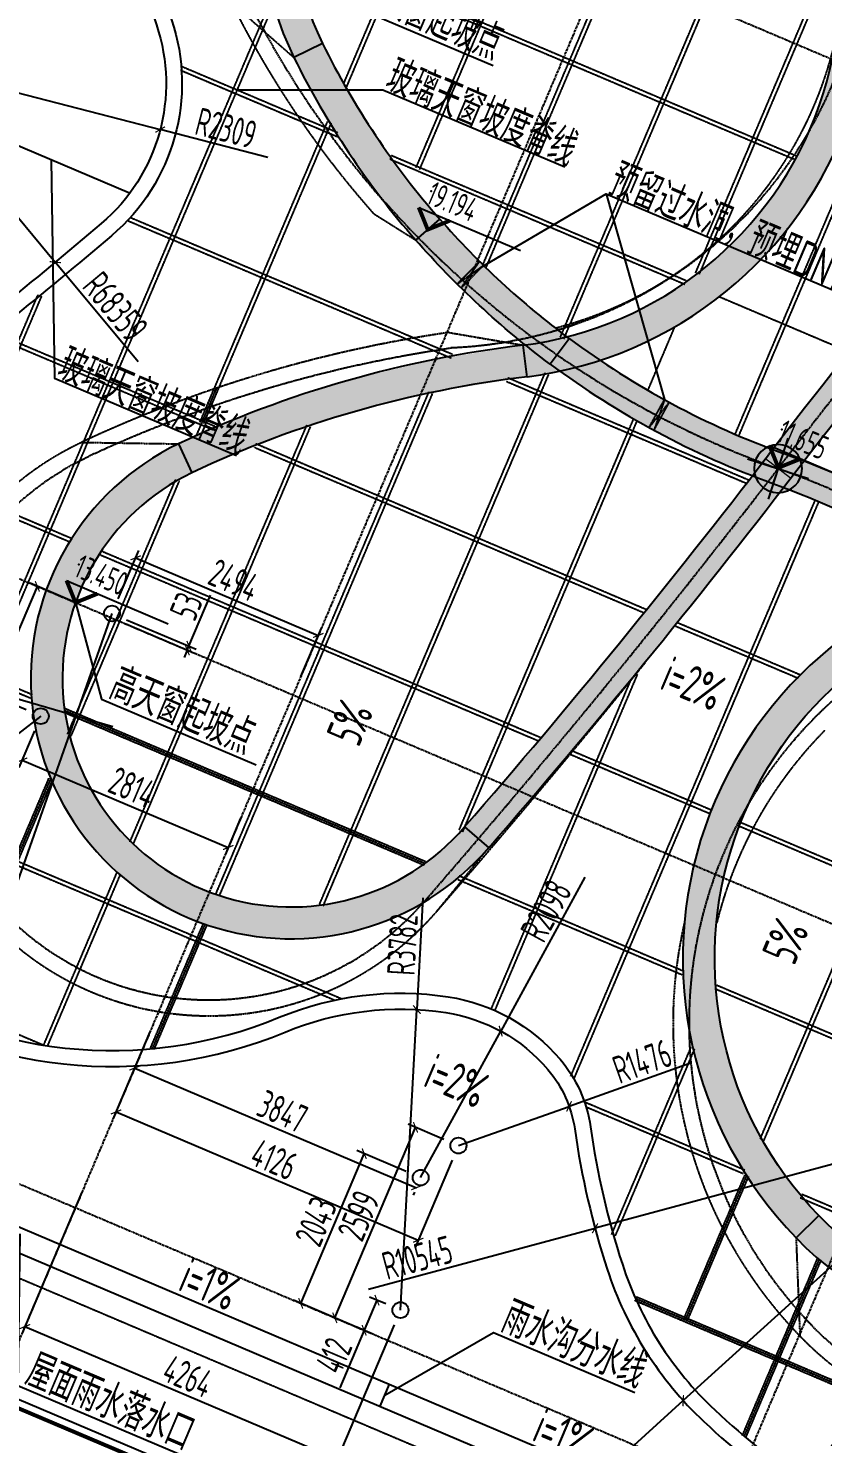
# Model space of a CAD drawing. Extents: x 11778731 to 12007717, y -6694179 to -6363962.
# Drawn here: x 11933496 to 11943483, y -6481423 to -6463721 of the extents above; entities that cross this region are included whole.
import ezdxf
from ezdxf.enums import TextEntityAlignment as Align

# ---------------------------------------------------------------- set-up
doc = ezdxf.new("R2010")
doc.units = 0
doc.header["$LTSCALE"] = 10
doc.header["$MEASUREMENT"] = 0
for name, pattern in [('A3-RG-axis-100$0$CENTER', [2, 1.25, -0.25, 0.25, -0.25]), ('A3-RI-3F$0$CENTER', [2, 1.25, -0.25, 0.25, -0.25]), ('A3-RI-3F$0$DASH', [0.35, 0.25, -0.1]), ('A3-RI-3F$0$DOTE', [2.42, 2, -0.2, 0.02, -0.2]), ('A3-RM-3F$0$DASH', [0.35, 0.25, -0.1])]:
    doc.linetypes.add(name, pattern=pattern)
for name, color, linetype in [('A3-RB-3F-100$0$A-DIMS-100', 1, 'Continuous'), ('A3-RG-axis-100$0$A-GRID', 1, 'A3-RG-axis-100$0$CENTER'), ('A3-RI-3F$0$A-FLOR', 2, 'Continuous'), ('A3-RI-3F$0$A-GLAZ', 140, 'Continuous'), ('A3-RI-3F$0$A-GRID', 1, 'A3-RI-3F$0$CENTER'), ('A3-RI-3F$0$A-HATCH', 8, 'Continuous'), ('A3-RI-3F$0$A-HATH', 9, 'Continuous'), ('A3-RI-3F$0$A-ROOF-EDGE', 2, 'Continuous'), ('A3-RI-3F$0$A-WALL', 7, 'Continuous'), ('A3-RI-3F$0$an-symb-005m', 3, 'Continuous'), ('A3-RI-3F$0$an-symb-text', 2, 'Continuous'), ('A3-RM-3F$0$0P-1', 191, 'Continuous'), ('A3-RM-3F$0$A-WALL', 7, 'Continuous'), ('A3-SYMB-3F-100$0$A-SYMB', 4, 'Continuous'), ('A3-SYMB-3F-100$0$A-SYMB-AREA', 4, 'Continuous'), ('A3-SYMB-3F-100$0$A-SYMB-NAME', 4, 'Continuous'), ('A3-SYMB-3F-100$0$A-SYMB-NAME-E', 4, 'Continuous')]:
    doc.layers.add(name, color=color, linetype=linetype)
doc.layers.add('A3-RI-3F$0$AN-WALL', color=4, linetype='Continuous', lineweight=13)
doc.styles.add('A3-RB-3F-100$0$XD2008', font='xd-hzs.shx', dxfattribs={"width": 0.7, "bigfont": 'xd-hztxt.shx'})
doc.styles.add('A3-RI-3F$0$MRY-SYMB-TEXT-M', font='romand.shx', dxfattribs={"width": 0.8, "height": 2.5})
doc.styles.add('A3-SYMB-3F-100$0$ECADI', font='hzs.shx', dxfattribs={"width": 0.7, "bigfont": 'hztxt.shx'})
doc.styles.add('A3-SYMB-3F-100$0$XD2008', font='hzs.shx', dxfattribs={"width": 0.7, "bigfont": 'hztxt.shx'})
doc.dimstyles.new('A3-RB-3F-100$0$XD100', dxfattribs={"dimscale": 100, "dimtxt": 3.5, "dimasz": 1.5, "dimexe": 1, "dimexo": 2, "dimgap": 0.5, "dimtad": 1, "dimdec": 0, "dimdsep": 46, "dimtxsty": 'A3-RB-3F-100$0$XD2008', "dimcen": 2.5, "dimclrt": 4, "dimaunit": 1, "dimadec": 0, "dimazin": 0, "dimtfac": 1, "dimtdec": 0, "dimtix": 1, "dimtmove": 0, "dimatfit": 3, "dimfxl": 0, "dimtolj": 1, "dimtzin": 0, "dimarcsym": 0})
doc.dimstyles.new('A3-RB-3F-100$0$XD100$0', dxfattribs={"dimscale": 100, "dimtxt": 3.5, "dimasz": 1, "dimexe": 1, "dimexo": 2, "dimgap": 0.5, "dimtad": 1, "dimdec": 0, "dimdsep": 46, "dimtxsty": 'A3-RB-3F-100$0$XD2008', "dimblk1": 'A3-RB-3F-100$0$_ARCHTICK', "dimblk2": 'A3-RB-3F-100$0$_ARCHTICK', "dimsah": 1, "dimcen": 2.5, "dimclrt": 4, "dimaunit": 1, "dimadec": 0, "dimazin": 0, "dimtfac": 1, "dimtdec": 0, "dimtix": 1, "dimtmove": 0, "dimatfit": 3, "dimfxl": 0, "dimtolj": 1, "dimtzin": 0, "dimarcsym": 0})

# ---------------------------------------------------------------- blocks, each defined once
blk = doc.blocks.new('A3-RI-3F$0$TIANCHUANG2')
at = {"layer": 'A3-RI-3F$0$A-GLAZ', "linetype": 'A3-RI-3F$0$DASH'}
for p, q in [((11937461, -6464419), (11939750, -6459028)), ((11937492, -6464474), (11939796, -6459047)), ((11938370, -6465477), (11941052, -6459159)), ((11938416, -6465497), (11941098, -6459178)), ((11939207, -6466704), (11942150, -6459771)), ((11939253, -6466724), (11942196, -6459791)), ((11942381, -6468824), (11946160, -6459922)), ((11942427, -6468844), (11946197, -6459962)), ((11940183, -6467605), (11943045, -6460861)), ((11940229, -6467625), (11943091, -6460881)), ((11936843, -6462702), (11943139, -6465374)), ((11936863, -6462656), (11943158, -6465328)), ((11941885, -6466794), (11943644, -6462649)), ((11941931, -6466814), (11943690, -6462669)), ((11931373, -6475564), (11936547, -6463373)), ((11931419, -6475583), (11936593, -6463393)), ((11935431, -6464203), (11937385, -6465032)), ((11935411, -6464249), (11937366, -6465078)), ((11935656, -6468671), (11937259, -6464895)), ((11935702, -6468691), (11937305, -6464914)), ((11938040, -6465365), (11941747, -6466938)), ((11938060, -6465319), (11941766, -6466892)), ((11934753, -6466142), (11938811, -6467865)), ((11934772, -6466096), (11938831, -6467819)), ((11930420, -6474609), (11933620, -6467071)), ((11930466, -6474629), (11933666, -6467090)), ((11942184, -6467096), (11943814, -6467788)), ((11933057, -6467540), (11935841, -6468722)), ((11941285, -6468272), (11941623, -6467474)), ((11933037, -6467586), (11935821, -6468768)), ((11937159, -6474728), (11939992, -6468054)), ((11937205, -6474748), (11940038, -6468073)), ((11935611, -6468841), (11935870, -6468232)), ((11939502, -6468158), (11942530, -6469443)), ((11939522, -6468112), (11942550, -6469397)), ((11935854, -6474603), (11938533, -6468292)), ((11935900, -6474623), (11938579, -6468312)), ((11938911, -6473800), (11941104, -6468633)), ((11934776, -6473945), (11936998, -6468710)), ((11934822, -6473964), (11937044, -6468730)), ((11938957, -6473820), (11941150, -6468653)), ((11931258, -6468950), (11934039, -6470130)), ((11936339, -6468988), (11941243, -6471070)), ((11936359, -6468942), (11941263, -6471024)), ((11931238, -6468996), (11934019, -6470176)), ((11933992, -6472591), (11935350, -6469393)), ((11934038, -6472611), (11935396, -6469412)), ((11940316, -6476889), (11943388, -6469651)), ((11940362, -6476909), (11943434, -6469670)), ((11934393, -6470335), (11939915, -6472679)), ((11934413, -6470289), (11939935, -6472633)), ((11930078, -6470676), (11933525, -6472139)), ((11930098, -6470630), (11933544, -6472093)), ((11942697, -6477678), (11945569, -6470912)), ((11942743, -6477698), (11945615, -6470932)), ((11941626, -6471232), (11943172, -6471888)), ((11941646, -6471186), (11943192, -6471842)), ((11939316, -6476046), (11941077, -6471897)), ((11939362, -6476065), (11941156, -6471838)), ((11933945, -6472317), (11938474, -6474239)), ((11933955, -6472294), (11938483, -6474216)), ((11933965, -6472271), (11938493, -6474193)), ((11929734, -6472702), (11937349, -6475935)), ((11929754, -6472656), (11937436, -6475917)), ((11940300, -6472842), (11942063, -6473590)), ((11940320, -6472796), (11942082, -6473544)), ((11932540, -6476012), (11933757, -6473146)), ((11932563, -6476022), (11933780, -6473155)), ((11932586, -6476032), (11933803, -6473165)), ((11942431, -6473747), (11949059, -6476560)), ((11942451, -6473701), (11949078, -6476514)), ((11933691, -6476500), (11934610, -6474336)), ((11933741, -6476509), (11934656, -6474355)), ((11938894, -6474418), (11941716, -6475616)), ((11938914, -6474372), (11941736, -6475570)), ((11935034, -6476536), (11935698, -6474972)), ((11935057, -6476546), (11935721, -6474982)), ((11935080, -6476555), (11935744, -6474992)), ((11931337, -6475501), (11933691, -6476500)), ((11942127, -6475790), (11948308, -6478414)), ((11942146, -6475744), (11948328, -6478368)), ((11940829, -6478880), (11941827, -6476527)), ((11940875, -6478899), (11941873, -6476547)), ((11940485, -6477212), (11942504, -6478069)), ((11940506, -6477275), (11942485, -6478115)), ((11941736, -6479942), (11942504, -6478133)), ((11941759, -6479952), (11942527, -6478142)), ((11941782, -6479962), (11942550, -6478152)), ((11943219, -6478372), (11946111, -6479600)), ((11943199, -6478418), (11946091, -6479646)), ((11942472, -6481406), (11943415, -6479185)), ((11942495, -6481416), (11943438, -6479195)), ((11942518, -6481425), (11943461, -6479205)), ((11941118, -6479707), (11947964, -6482613)), ((11941128, -6479684), (11947974, -6482590)), ((11941138, -6479661), (11947984, -6482567))]:
    blk.add_line(p, q, dxfattribs=at)
blk = doc.blocks.new('A3-RI-3F$0$M-Work-Pt')
h = blk.add_hatch(color=256)
h.paths.add_polyline_path([(0, 2.38, 0.414214), (-2.38, 0), (0, 0)])
h.paths.add_polyline_path([(2.38, 0), (0, 0), (0, -2.38, 0.414214)])
at = {"extrusion": (0, 0, -1)}
for p, q in [((0, 3.17), (0, -3.17)), ((-3.17, 0), (3.17, 0))]:
    blk.add_line(p, q, dxfattribs=at)
blk.add_circle((0, 0), 2.38, dxfattribs=at)
at = {"layer": 'A3-RI-3F$0$an-symb-text', "style": 'A3-RI-3F$0$MRY-SYMB-TEXT-M', "width": 0.8}
blk.add_attdef('WORK_POINT', (3.97, -3.89), '', height=2.5, dxfattribs=at)
blk = doc.blocks.new('A3-RI-3F')
at = {"layer": 'A3-RI-3F$0$A-FLOR', "linetype": 'A3-RI-3F$0$DASH'}
for p, q in [((11936049, -6463400), (11936836, -6464091)), ((11937835, -6466050), (11938366, -6466384)), ((11938781, -6467545), (11939718, -6467705)), ((11934171, -6468926), (11935384, -6468945)), ((11938622, -6474830), (11939283, -6474021)), ((11943199, -6480162), (11943150, -6478918))]:
    blk.add_line(p, q, dxfattribs=at)
at = {"layer": 'A3-RI-3F$0$A-FLOR', "linetype": 'A3-RI-3F$0$DASH', "const_width": 50}
blk.add_lwpolyline([(11977075, -6448936), (11977075, -6448936), (11971198, -6462780), (11953156, -6455122), (11952019, -6457800), (11961869, -6461981), (11950655, -6488400), (11923776, -6476990), (11934990, -6450572), (11944839, -6454753), (11945976, -6452074), (11937359, -6448416, 0.002105), (11935284, -6447090), (11932817, -6450984, 0.033355), (11899110, -6432654), (11899711, -6421202)], format="xyb", dxfattribs=at)
at = {"layer": 'A3-RI-3F$0$A-FLOR', "linetype": 'A3-RI-3F$0$DASH'}
for centre, radius, start, end in [((11946971, -6457964), 12200, 206.4601, 221.5112), ((11941171, -6483952), 16580, 98.2882, 114.9747), ((11935767, -6472352), 3780, 114.9747, 319.0505), ((11849758, -6397652), 117700, 319.02609, 321.01966), ((11947245, -6476225), 5645, 167.0801, 224.2186), ((11946087, -6477351), 4030, 224.2275, 309.7828)]:
    blk.add_arc(centre, radius, start, end, dxfattribs=at)
for points, knots in [([(11943650, -6463809), (11943626, -6463924), (11943562, -6464174), (11943390, -6464683), (11943143, -6465185), (11942835, -6465650), (11942477, -6466102), (11941945, -6466613), (11941321, -6467022), (11940783, -6467277), (11940433, -6467405), (11940210, -6467470), (11940130, -6467490), (11940121, -6467493)], [-0.8698517, -0.8698517, -0.8698517, -0.8698517, -0.8185484, -0.7580645, -0.6370968, -0.5766129, -0.516129, -0.3870968, -0.2580645, -0.1935484, -0.1290323, -0.0967742, -0.09293, -0.09293, -0.09293, -0.09293]), ([(11942155, -6474961), (11942162, -6474930), (11942208, -6474754), (11942307, -6474436), (11942480, -6474019), (11942687, -6473617), (11942888, -6473298), (11943065, -6473055), (11943205, -6472878), (11943353, -6472707), (11943456, -6472598), (11943509, -6472544)], [-0.3449613, -0.3449613, -0.3449613, -0.3449613, -0.3333333, -0.2777778, -0.2222222, -0.1666667, -0.1111111, -0.0833333, -0.0555556, -0.0277778, 0, 0, 0, 0])]:
    blk.add_open_spline(points, degree=3, knots=knots, dxfattribs=at)
blk.add_open_spline([(11939328, -6474010), (11939362, -6473969), (11939396, -6473929), (11939431, -6473889)], degree=3, dxfattribs=at)
at = {"layer": 'A3-RI-3F$0$A-GRID', "linetype": 'A3-RI-3F$0$DOTE'}
for centre, radius, start, end in [((11938591, -6462290), 5450, 272.2829, 44.2186), ((11946971, -6457964), 12000, 206.4601, 221.517), ((12036082, -6540859), 117500, 139.02532, 142.45444), ((11946975, -6457962), 12000, 221.511, 250.2479), ((11941171, -6483952), 16380, 98.2882, 114.9747), ((11935767, -6472352), 3580, 114.9747, 319.0505), ((11849758, -6397652), 117500, 319.02609, 322.45444), ((11938868, -6480551), 12000, 26.4712, 70.2633), ((11947251, -6476223), 5450, 96.7702, 224.1869), ((11946087, -6477351), 3830, 224.2279, 309.7828)]:
    blk.add_arc(centre, radius, start, end, dxfattribs=at)
at = {"layer": 'A3-RI-3F$0$A-HATCH', "const_width": 400}
for points in [[(11942783, -6469202, -0.123943), (11938517, -6466252, -0.065331), (11937014, -6464001, -0.350959), (11937996, -6459572, -0.391839), (11942552, -6459865, -0.54802), (11940710, -6467673, -0.54802)], [(11940729, -6467668, -0.050484), (11939740, -6467906, 0.080526), (11935467, -6469127, 1.232869), (11939131, -6473888, 0.01303), (11942958, -6469206, 0.267949)], [(11945667, -6470701, 0.581804), (11943288, -6478781, 0.390783), (11947917, -6479077, 0.350678), (11948902, -6474574, 0.075233), (11947329, -6472248, 0.038182), (11946051, -6471029, 0.038182)]]:
    blk.add_lwpolyline(points, format="xyb", dxfattribs=at)
blk.add_lwpolyline([(11942926, -6469248, 0.267949), (11942958, -6469206, -0.014775), (11946708, -6464621, -1.230896), (11950410, -6469380, -0.080217), (11946126, -6470614, 0.014879), (11945635, -6470705, 0.072502)], format="xyb", close=True, dxfattribs=at)
at = {"layer": 'A3-RI-3F$0$A-HATH', "linetype": 'A3-RI-3F$0$DASH'}
blk.add_lwpolyline([(11925756, -6476190), (11949855, -6486420), (11960084, -6462321), (11935985, -6452091)], close=True, dxfattribs=at)
at = {"layer": 'A3-RI-3F$0$A-ROOF-EDGE'}
for points in [[(11977075, -6448936), (11977075, -6448936), (11971198, -6462780), (11953939, -6455454), (11952802, -6458132), (11961869, -6461981), (11950655, -6488400), (11923776, -6476990), (11934990, -6450572), (11944057, -6454420), (11945194, -6451742), (11937359, -6448416, 0.002105), (11935284, -6447090), (11932817, -6450984, 0.033355), (11899110, -6432654), (11899697, -6421468)], [(11971145, -6462649), (11953886, -6455323), (11952670, -6458185), (11961737, -6462034), (11950602, -6488268), (11923907, -6476937), (11935043, -6450703), (11944110, -6454552), (11945325, -6451689), (11937406, -6448327, 0.002183), (11935253, -6446952), (11932786, -6450846, 0.033209), (11899214, -6432592), (11899796, -6421473)], [(11931302, -6475752, 0.255244), (11936727, -6476336, -0.136877), (11938745, -6476092, -0.180604), (11940027, -6476807, -0.141562), (11940364, -6477554, 0.042993), (11940773, -6479317, 0.126539), (11941987, -6481230, 0.038962), (11943246, -6482239, 0.287529), (11948735, -6482446, 0.153575), (11950516, -6480510, 0.12992), (11951116, -6477224, 0.099645), (11950839, -6476247, -0.370364), (11951727, -6472525, 0.124779), (11955849, -6469352, 0.549501), (11951453, -6461290, -0.212668), (11946546, -6460012, -0.12988), (11945944, -6459200, 0.238102), (11940954, -6454798, 0.28217), (11935667, -6456402, 0.107538), (11934334, -6458773, 0.181558), (11934548, -6462247, -0.024125), (11935108, -6463681, -0.306887), (11934414, -6466177, -0.012186), (11931822, -6468270, 0.215956)], [(11931302, -6475752, 0.255244), (11936727, -6476336, -0.136877), (11938745, -6476092, -0.180604), (11940027, -6476807, -0.141562), (11940364, -6477554, 0.042993), (11940773, -6479317, 0.126539), (11941987, -6481230, 0.038962), (11943246, -6482239, 0.287529), (11948735, -6482446, 0.153575), (11950516, -6480510, 0.12992), (11951116, -6477224, 0.099645), (11950839, -6476247, -0.370364), (11951727, -6472525, 0.124779), (11955849, -6469352, 0.549501), (11951453, -6461290, -0.212668), (11946546, -6460012, -0.12988), (11945944, -6459200, 0.238102), (11940954, -6454798, 0.28217), (11935667, -6456402, 0.107538), (11934334, -6458773, 0.181558), (11934548, -6462247, -0.024125), (11935108, -6463681, -0.306887), (11934414, -6466177, -0.012186), (11931822, -6468270, 0.215956)], [(11931416, -6475588, 0.255244), (11936651, -6476151, -0.136877), (11938775, -6475894, -0.180604), (11940180, -6476677, -0.141562), (11940562, -6477526, 0.042993), (11940963, -6479255, 0.126539), (11942124, -6481084, 0.038962), (11943358, -6482073, 0.287529), (11948635, -6482272, 0.153575), (11950335, -6480425, 0.12992), (11950916, -6477239, 0.099645), (11950661, -6476339, -0.372403), (11951628, -6472350, 0.12491), (11955682, -6469241, 0.547091), (11951462, -6461491, -0.211709), (11946421, -6460168, -0.12988), (11945758, -6459275, 0.238102), (11940903, -6454991, 0.28217), (11935816, -6456535, 0.107538), (11934525, -6458832, 0.181558), (11934730, -6462165, -0.024125), (11935298, -6463617, -0.306887), (11934543, -6466329, -0.012216), (11931938, -6468434, 221.308572)]]:
    blk.add_lwpolyline(points, format="xyb", dxfattribs=at)
at = {"layer": 'A3-RI-3F$0$A-WALL'}
for points in [[(11942694, -6459725), (11942407, -6460004, 0.391987), (11938122, -6459727, 0.350988), (11937194, -6463913), (11936836, -6464091, 0.065287), (11938366, -6466384), (11938668, -6466120, 0.052828), (11940295, -6467623), (11940056, -6467944, -0.053044), (11938361, -6466377)], [(11938122, -6459727), (11937865, -6459420, 0.350629), (11936836, -6464091)], [(11939765, -6468102, 0.61827), (11942694, -6459725)], [(11939718, -6467705, 0.618019), (11942407, -6460004)], [(11937194, -6463913, 0.065328), (11938668, -6466120)], [(11939766, -6468105), (11939718, -6467705, 0.079878), (11935384, -6468945), (11935552, -6469308, 1.232863), (11938980, -6473758), (11939283, -6474021, 0.015082), (11943116, -6469328, -0.014777), (11946858, -6464753), (11946556, -6464491, 0.014777), (11942799, -6469084)], [(11940296, -6467621, 0.073761), (11942989, -6469064)], [(11939765, -6468102, 0.079894), (11935552, -6469308)], [(11940057, -6467942, 0.073761), (11942853, -6469441)], [(11935384, -6468945, 1.233371), (11939283, -6474019)], [(11938981, -6473759, 0.015082), (11942799, -6469084)], [(11945784, -6470567, 0.076577), (11942987, -6469068)], [(11942854, -6469445, -0.076633), (11945545, -6470888, -0.053343), (11947172, -6472391), (11947235, -6472431), (11947536, -6472170)], [(11947235, -6472431, -0.06472), (11948722, -6474662, -0.350795), (11947791, -6478922, -0.390855), (11943433, -6478643, -0.616105), (11946151, -6470813, 0.080251), (11950497, -6469560)], [(11946103, -6470415, 0.616487), (11943146, -6478922), (11943433, -6478643)], [(11943146, -6478922, 0.390603), (11948043, -6479232), (11947791, -6478922)]]:
    blk.add_lwpolyline(points, format="xyb", dxfattribs=at)
at = {"layer": 'A3-RI-3F$0$AN-WALL'}
for p, q in [((11943078, -6469378), (11942761, -6469134)), ((11942987, -6469067), (11942852, -6469444))]:
    blk.add_line(p, q, dxfattribs=at)
at = {"layer": 'A3-RI-3F$0$A-GLAZ'}
blk.add_blockref('A3-RI-3F$0$TIANCHUANG2', (0, 0), dxfattribs=at)
at = {"layer": 'A3-RI-3F$0$an-symb-005m', "xscale": 127.0000000006831, "yscale": 127.0000000006831, "zscale": 127.0000000006831, "rotation": 342.0000105450062}
blk.add_blockref('A3-RI-3F$0$M-Work-Pt', (11942920, -6469256), dxfattribs=at)
blk = doc.blocks.new('A3-RG-axis-100')
at = {"layer": 'A3-RG-axis-100$0$A-GRID'}
for p, q in [((11957767.1, -6422760.8), (11931258.7, -6485210.6)), ((11966051.6, -6426277.4), (11939543.3, -6488727.1)), ((11932446.7, -6459378.2), (11975148.9, -6477504.2)), ((11928539.4, -6468583.2), (11971241.6, -6486709.2)), ((11925804.3, -6475026.8), (11968506.5, -6493152.8))]:
    blk.add_line(p, q, dxfattribs=at)
blk = doc.blocks.new('A3-SYMB-3F-100$0$ECADI-TAG-ROOM')
at = {"layer": 'A3-SYMB-3F-100$0$A-SYMB-AREA', "style": 'A3-SYMB-3F-100$0$ECADI', "width": 0.7}
blk.add_attdef('340M2', text='', height=2.5, dxfattribs=at).set_placement((7.17, -1.75), align=Align.MIDDLE_LEFT)
at = {"layer": 'A3-SYMB-3F-100$0$A-SYMB-NAME', "style": 'A3-SYMB-3F-100$0$ECADI', "width": 0.7}
blk.add_attdef('CHINESENAME', (-5.13, 0.09), '', height=4.5, dxfattribs=at)
at = {"layer": 'A3-SYMB-3F-100$0$A-SYMB-NAME-E', "style": 'A3-SYMB-3F-100$0$ECADI', "width": 0.7}
for tag, p in [('ENGLISHHIGH', (-5.13, 8.04)), ('ENGLISHLOW', (-5.13, 4.84))]:
    blk.add_attdef(tag, p, '', height=2.5, dxfattribs=at)
blk = doc.blocks.new('A3-SYMB-3F-100$0$ECADI-TAG-HGHT（国标）')
at = {"color": 1}
blk.add_line((-2.12, 2.12), (11.77, 2.12), dxfattribs=at)
at = {"color": 1, "const_width": 0.5}
blk.add_lwpolyline([(-2.12, 2.12), (0, 0), (2.12, 2.12)], dxfattribs=at)
at = {"color": 1}
blk.add_point((-1.48, 4.6), dxfattribs=at)
at = {"style": 'A3-SYMB-3F-100$0$XD2008', "width": 0.7}
blk.add_attdef('FL', text='', height=3, dxfattribs=at).set_placement((-2.69, 2.97), align=Align.RIGHT)
for tag, p in [('F.F.L.', (2.28, 2.97)), ('T.O.S.', (2.28, -1.1))]:
    blk.add_attdef(tag, p, '', height=3, dxfattribs=at)
blk = doc.blocks.new('A3-SYMB-3F-100')
at = {"layer": 'A3-SYMB-3F-100$0$A-SYMB'}
blk.add_line((11940758, -6465801), (11941492, -6468389), dxfattribs=at)
for points in [[(11937304, -6460678), (11937538, -6463429), (11939338, -6464192)], [(11936124, -6464497), (11937953, -6464495), (11940240, -6465465)], [(11933785, -6465378), (11933828, -6468120), (11936115, -6469091)], [(11939177, -6466731), (11940758, -6465801), (11944788, -6467512)], [(11934090, -6470940), (11934419, -6472153), (11936360, -6472977)], [(11933389, -6478871), (11933366, -6480777), (11935388, -6481635)], [(11937977, -6480900), (11939344, -6480112), (11941119, -6480866)]]:
    blk.add_lwpolyline(points, dxfattribs=at)
for points in [[(11941834, -6462184, 0, 0, 0), (11941144, -6463809, 80, 0, 0), (11941027, -6464085, 0, 0, 0)], [(11937702, -6472030, 0, 0, 0), (11938392, -6470405, 80, 0, 0), (11938509, -6470129, 0, 0, 0)], [(11941629, -6472222, 0, 0, 0), (11940939, -6473846, 80, 0, 0), (11940822, -6474122, 0, 0, 0)], [(11943176, -6474774, 0, 0, 0), (11943865, -6473149, 80, 0, 0), (11943982, -6472873, 0, 0, 0)], [(11938705, -6477176, 0, 0, 0), (11938015, -6478800, 80, 0, 0), (11937898, -6479077, 0, 0, 0)], [(11936555, -6480298, 0, 0, 0), (11934931, -6479609, 80, 0, 0), (11934654, -6479491, 0, 0, 0)]]:
    blk.add_lwpolyline(points, format="xyseb", dxfattribs=at)
ref = blk.add_blockref('A3-SYMB-3F-100$0$ECADI-TAG-ROOM', (11938069, -6463619), dxfattribs=dict(at, xscale=99.99999999989046, yscale=100.0000000001164, rotation=337))
ref.add_attrib('CHINESENAME', '高天窗起坡点', (11937600, -6463411), dxfattribs={"height": 450, "rotation": 337, "style": 'A3-SYMB-3F-100$0$ECADI', "width": 0.7})
ref = blk.add_blockref('A3-SYMB-3F-100$0$ECADI-TAG-ROOM', (11938759, -6464802), dxfattribs=dict(at, xscale=99.99999999989046, yscale=100.0000000001164, rotation=337))
ref.add_attrib('CHINESENAME', '玻璃天窗坡度脊线', (11937953, -6464495), dxfattribs={"height": 450, "rotation": 337, "style": 'A3-SYMB-3F-100$0$ECADI', "width": 0.7})
ref = blk.add_blockref('A3-SYMB-3F-100$0$ECADI-TAG-ROOM', (11941563, -6466109), dxfattribs=dict(at, xscale=99.99999999989046, yscale=100.0000000001164, rotation=337))
ref.add_attrib('CHINESENAME', '预留过水洞，预埋DN70套管', (11940758, -6465801), dxfattribs={"height": 450, "rotation": 337, "style": 'A3-SYMB-3F-100$0$ECADI', "width": 0.7})
ref = blk.add_blockref('A3-SYMB-3F-100$0$ECADI-TAG-HGHT（国标）', (11938517, -6466252), dxfattribs=dict(at, xscale=100, yscale=100, rotation=337))
ref.add_attrib('F.F.L.', '19.194', (11938482, -6465915), dxfattribs={"layer": '0', "height": 300, "rotation": 337, "style": 'A3-SYMB-3F-100$0$XD2008', "width": 0.7})
ref = blk.add_blockref('A3-SYMB-3F-100$0$ECADI-TAG-ROOM', (11934633, -6468427), dxfattribs=dict(at, xscale=99.99999999989046, yscale=100.0000000001164, rotation=337))
ref.add_attrib('CHINESENAME', '玻璃天窗坡度脊线', (11933828, -6468120), dxfattribs={"height": 450, "rotation": 337, "style": 'A3-SYMB-3F-100$0$ECADI', "width": 0.7})
ref = blk.add_blockref('A3-SYMB-3F-100$0$ECADI-TAG-HGHT（国标）', (11942924, -6469245), dxfattribs=dict(at, xscale=100, yscale=100, rotation=337))
ref.add_attrib('F.F.L.', '11.655', (11942889, -6468908), dxfattribs={"layer": '0', "height": 300, "rotation": 337, "style": 'A3-SYMB-3F-100$0$XD2008', "width": 0.7})
ref = blk.add_blockref('A3-SYMB-3F-100$0$ECADI-TAG-HGHT（国标）', (11934090, -6470940), dxfattribs=dict(at, xscale=100, yscale=100, rotation=337))
ref.add_attrib('F.F.L.', '13.450', (11934055, -6470603), dxfattribs={"layer": '0', "height": 300, "rotation": 337, "style": 'A3-SYMB-3F-100$0$XD2008', "width": 0.7})
ref = blk.add_blockref('A3-SYMB-3F-100$0$ECADI-TAG-ROOM', (11941884, -6472225), dxfattribs=dict(at, xscale=99.99999999989046, yscale=100.0000000001164, rotation=337))
ref.add_attrib('CHINESENAME', 'i=2%', (11941415, -6472017), dxfattribs={"height": 450, "rotation": 337, "style": 'A3-SYMB-3F-100$0$ECADI', "width": 0.7})
ref = blk.add_blockref('A3-SYMB-3F-100$0$ECADI-TAG-ROOM', (11934949, -6472343), dxfattribs=dict(at, xscale=99.99999999989046, yscale=100.0000000001164, rotation=337))
ref.add_attrib('CHINESENAME', '高天窗起坡点', (11934481, -6472135), dxfattribs={"height": 450, "rotation": 337, "style": 'A3-SYMB-3F-100$0$ECADI', "width": 0.7})
ref = blk.add_blockref('A3-SYMB-3F-100$0$ECADI-TAG-ROOM', (11937680, -6472718), dxfattribs=dict(at, xscale=-99.99999999989046, yscale=100.0000000001164, rotation=66.99999999974676))
ref.add_attrib('CHINESENAME', '5%', (11937649, -6472768), dxfattribs={"height": 450, "rotation": 67, "style": 'A3-SYMB-3F-100$0$ECADI', "width": 0.7})
ref = blk.add_blockref('A3-SYMB-3F-100$0$ECADI-TAG-ROOM', (11943153, -6475463), dxfattribs=dict(at, xscale=-99.99999999989046, yscale=100.0000000001164, rotation=66.99999999974676))
ref.add_attrib('CHINESENAME', '5%', (11943123, -6475512), dxfattribs={"height": 450, "rotation": 67, "style": 'A3-SYMB-3F-100$0$ECADI', "width": 0.7})
ref = blk.add_blockref('A3-SYMB-3F-100$0$ECADI-TAG-ROOM', (11938910, -6477217), dxfattribs=dict(at, xscale=99.99999999989046, yscale=100.0000000001164, rotation=337))
ref.add_attrib('CHINESENAME', 'i=2%', (11938442, -6477009), dxfattribs={"height": 450, "rotation": 337, "style": 'A3-SYMB-3F-100$0$ECADI', "width": 0.7})
ref = blk.add_blockref('A3-SYMB-3F-100$0$ECADI-TAG-ROOM', (11935829, -6479783), dxfattribs=dict(at, xscale=99.99999999989046, yscale=100.0000000001164, rotation=337))
ref.add_attrib('CHINESENAME', 'i=1%', (11935361, -6479574), dxfattribs={"height": 450, "rotation": 337, "style": 'A3-SYMB-3F-100$0$ECADI', "width": 0.7})
ref = blk.add_blockref('A3-SYMB-3F-100$0$ECADI-TAG-ROOM', (11939875, -6480303), dxfattribs=dict(at, xscale=99.99999999989046, yscale=100.0000000001164, rotation=337))
ref.add_attrib('CHINESENAME', '雨水沟分水线', (11939406, -6480094), dxfattribs={"height": 450, "rotation": 337, "style": 'A3-SYMB-3F-100$0$ECADI', "width": 0.7})
ref = blk.add_blockref('A3-SYMB-3F-100$0$ECADI-TAG-ROOM', (11933896, -6480967), dxfattribs=dict(at, xscale=99.99999999989046, yscale=100.0000000001164, rotation=337))
ref.add_attrib('CHINESENAME', '屋面雨水落水口', (11933428, -6480759), dxfattribs={"height": 450, "rotation": 337, "style": 'A3-SYMB-3F-100$0$ECADI', "width": 0.7})
ref = blk.add_blockref('A3-SYMB-3F-100$0$ECADI-TAG-ROOM', (11940273, -6481669), dxfattribs=dict(at, xscale=-99.99999999989045, yscale=100.0000000001164, rotation=336.9999999997605))
ref.add_attrib('CHINESENAME', 'i=1%', (11939809, -6481462), dxfattribs={"height": 450, "rotation": 337, "style": 'A3-SYMB-3F-100$0$ECADI', "width": 0.7})
blk = doc.blocks.new('A3-RB-3F-100$0$_ARCHTICK')
at = {"color": 0, "linetype": 'ByBlock', "const_width": 0.15}
blk.add_lwpolyline([(-0.5, -0.5), (0.5, 0.5)], dxfattribs=at)
blk = doc.blocks.new('*D635')
at = {"layer": 'A3-RB-3F-100$0$A-DIMS-100', "color": 0, "lineweight": -2}
for p, q in [((11932995, -6481121), (11932682, -6481858)), ((11932721, -6481766), (11941006, -6485282)), ((11941279, -6484637), (11940967, -6485374))]:
    blk.add_line(p, q, dxfattribs=at)
at = {"layer": 'A3-RB-3F-100$0$A-DIMS-100', "color": 0, "lineweight": -2, "xscale": 100, "yscale": 100, "zscale": 100}
for p, rotation in [((11932721, -6481766), 156.9999999998983), ((11941006, -6485282), 336.9999999998983)]:
    blk.add_blockref('A3-RB-3F-100$0$_ARCHTICK', p, dxfattribs=dict(at, rotation=rotation))
at = {"layer": 'A3-RB-3F-100$0$A-DIMS-100', "color": 4, "insert": (11936951, -6483317), "char_height": 350, "attachment_point": 5, "rotation": 337, "style": 'A3-RB-3F-100$0$XD2008'}
blk.add_mtext('\\A1;9000', dxfattribs=at)
blk = doc.blocks.new('*D718')
at = {"layer": 'A3-RB-3F-100$0$A-DIMS-100', "color": 0, "lineweight": -2}
for p, q in [((11938244, -6478088), (11937627, -6477826)), ((11936921, -6479746), (11937719, -6477865)), ((11937446, -6479968), (11936829, -6479706))]:
    blk.add_line(p, q, dxfattribs=at)
at = {"layer": 'A3-RB-3F-100$0$A-DIMS-100', "color": 0, "lineweight": -2, "xscale": 100, "yscale": 100, "zscale": 100}
for p, rotation in [((11937719, -6477865), 66.9999999997705), ((11936921, -6479746), 246.9999999997705)]:
    blk.add_blockref('A3-RB-3F-100$0$_ARCHTICK', p, dxfattribs=dict(at, rotation=rotation))
at = {"layer": 'A3-RB-3F-100$0$A-DIMS-100', "color": 4, "insert": (11937113, -6478717), "char_height": 350, "attachment_point": 5, "rotation": 67, "style": 'A3-RB-3F-100$0$XD2008'}
blk.add_mtext('\\A1;2043', dxfattribs=at)
blk = doc.blocks.new('*D719')
at = {"layer": 'A3-RB-3F-100$0$A-DIMS-100', "color": 0, "lineweight": -2}
for p, q in [((11937879, -6479705), (11937718, -6480084)), ((11937990, -6479752), (11937787, -6479666)), ((11937718, -6480084), (11937412, -6480805)), ((11937829, -6480131), (11937626, -6480045))]:
    blk.add_line(p, q, dxfattribs=at)
at = {"layer": 'A3-RB-3F-100$0$A-DIMS-100', "color": 0, "lineweight": -2, "xscale": 100, "yscale": 100, "zscale": 100}
for p, rotation in [((11937879, -6479705), 66.99999999956708), ((11937718, -6480084), 246.9999999995671)]:
    blk.add_blockref('A3-RB-3F-100$0$_ARCHTICK', p, dxfattribs=dict(at, rotation=rotation))
at = {"layer": 'A3-RB-3F-100$0$A-DIMS-100', "color": 4, "insert": (11937339, -6480403), "char_height": 350, "attachment_point": 5, "rotation": 67, "style": 'A3-RB-3F-100$0$XD2008'}
blk.add_mtext('\\A1;412', dxfattribs=at)
blk = doc.blocks.new('*D720')
at = {"layer": 'A3-RB-3F-100$0$A-DIMS-100', "color": 0, "lineweight": -2}
for p, q in [((11934171, -6478349), (11933416, -6480129)), ((11933455, -6480037), (11937379, -6481703)), ((11938096, -6480015), (11937340, -6481795))]:
    blk.add_line(p, q, dxfattribs=at)
at = {"layer": 'A3-RB-3F-100$0$A-DIMS-100', "color": 0, "lineweight": -2, "xscale": 100, "yscale": 100, "zscale": 100}
for p, rotation in [((11933455, -6480037), 156.9999999998971), ((11937379, -6481703), 336.9999999998971)]:
    blk.add_blockref('A3-RB-3F-100$0$_ARCHTICK', p, dxfattribs=dict(at, rotation=rotation))
at = {"layer": 'A3-RB-3F-100$0$A-DIMS-100', "color": 4, "insert": (11935505, -6480663), "char_height": 350, "attachment_point": 5, "rotation": 337, "style": 'A3-RB-3F-100$0$XD2008'}
blk.add_mtext('\\A1;4264', dxfattribs=at)
blk = doc.blocks.new('*D721')
at = {"layer": 'A3-RB-3F-100$0$A-DIMS-100', "color": 0, "lineweight": -2}
for p, q in [((11935516, -6471486), (11935788, -6470845)), ((11934713, -6471204), (11935587, -6471575)), ((11934733, -6471155), (11935608, -6471526)), ((11935495, -6471536), (11935456, -6471628)), ((11935495, -6471536), (11935516, -6471486))]:
    blk.add_line(p, q, dxfattribs=at)
at = {"layer": 'A3-RB-3F-100$0$A-DIMS-100', "color": 0, "lineweight": -2, "xscale": 100, "yscale": 100, "zscale": 100}
for p, rotation in [((11935495, -6471536), 67.0000000011777), ((11935516, -6471486), 247.0000000011777)]:
    blk.add_blockref('A3-RB-3F-100$0$_ARCHTICK', p, dxfattribs=dict(at, rotation=rotation))
at = {"layer": 'A3-RB-3F-100$0$A-DIMS-100', "color": 4, "insert": (11935484, -6470986), "char_height": 350, "attachment_point": 5, "rotation": 67, "style": 'A3-RB-3F-100$0$XD2008'}
blk.add_mtext('\\A1;53', dxfattribs=at)
blk = doc.blocks.new('*D722')
at = {"layer": 'A3-RB-3F-100$0$A-DIMS-100', "color": 0, "lineweight": -2}
for p, q in [((11934628, -6470892), (11934885, -6470285)), ((11934846, -6470377), (11937142, -6471352)), ((11936923, -6471867), (11937181, -6471260))]:
    blk.add_line(p, q, dxfattribs=at)
at = {"layer": 'A3-RB-3F-100$0$A-DIMS-100', "color": 0, "lineweight": -2, "xscale": 100, "yscale": 100, "zscale": 100}
for p, rotation in [((11934846, -6470377), 156.9999999999089), ((11937142, -6471352), 336.9999999999089)]:
    blk.add_blockref('A3-RB-3F-100$0$_ARCHTICK', p, dxfattribs=dict(at, rotation=rotation))
at = {"layer": 'A3-RB-3F-100$0$A-DIMS-100', "color": 4, "insert": (11936082, -6470657), "char_height": 350, "attachment_point": 5, "rotation": 337, "style": 'A3-RB-3F-100$0$XD2008'}
blk.add_mtext('\\A1;2494', dxfattribs=at)
blk = doc.blocks.new('*D723')
at = {"layer": 'A3-RB-3F-100$0$A-DIMS-100', "color": 0, "lineweight": -2}
for p, q in [((11933031, -6472102), (11933611, -6470736)), ((11934049, -6470922), (11933519, -6470697)), ((11933469, -6472288), (11932939, -6472063))]:
    blk.add_line(p, q, dxfattribs=at)
at = {"layer": 'A3-RB-3F-100$0$A-DIMS-100', "color": 0, "lineweight": -2, "xscale": 100, "yscale": 100, "zscale": 100}
for p, rotation in [((11933611, -6470736), 66.99999999988592), ((11933031, -6472102), 246.9999999998859)]:
    blk.add_blockref('A3-RB-3F-100$0$_ARCHTICK', p, dxfattribs=dict(at, rotation=rotation))
at = {"layer": 'A3-RB-3F-100$0$A-DIMS-100', "color": 4, "insert": (11933113, -6471331), "char_height": 350, "attachment_point": 5, "rotation": 67, "style": 'A3-RB-3F-100$0$XD2008'}
blk.add_mtext('\\A1;1484', dxfattribs=at)
blk = doc.blocks.new('*D724')
at = {"layer": 'A3-RB-3F-100$0$A-DIMS-100', "color": 0, "lineweight": -2}
for p, q in [((11933575, -6472551), (11933380, -6473010)), ((11933419, -6472918), (11936010, -6474017)), ((11936166, -6473650), (11935971, -6474109))]:
    blk.add_line(p, q, dxfattribs=at)
at = {"layer": 'A3-RB-3F-100$0$A-DIMS-100', "color": 0, "lineweight": -2, "xscale": 100, "yscale": 100, "zscale": 100}
for p, rotation in [((11933419, -6472918), 156.9999999998962), ((11936010, -6474017), 336.9999999998962)]:
    blk.add_blockref('A3-RB-3F-100$0$_ARCHTICK', p, dxfattribs=dict(at, rotation=rotation))
at = {"layer": 'A3-RB-3F-100$0$A-DIMS-100', "color": 4, "insert": (11934803, -6473260), "char_height": 350, "attachment_point": 5, "rotation": 337, "style": 'A3-RB-3F-100$0$XD2008'}
blk.add_mtext('\\A1;2814', dxfattribs=at)
blk = doc.blocks.new('*D734')
at = {"layer": 'A3-RB-3F-100$0$A-DIMS-100', "color": 0, "lineweight": -2}
for p in [(11936159, -6462229), (11919978, -6468765)]:
    blk.add_line(p, (11934778, -6462787), dxfattribs=at)
at = {"layer": 'A3-RB-3F-100$0$A-DIMS-100', "color": 0, "lineweight": -2, "xscale": 100, "yscale": 100, "zscale": 100, "rotation": 201.9950825630228}
blk.add_blockref('A3-RB-3F-100$0$_ARCHTICK', (11934778, -6462787), dxfattribs=at)
at = {"layer": 'A3-RB-3F-100$0$A-DIMS-100', "color": 4, "insert": (11935477, -6462262), "char_height": 350, "attachment_point": 5, "rotation": 21.9951, "style": 'A3-RB-3F-100$0$XD2008'}
blk.add_mtext('\\A1;R15961', dxfattribs=at)
blk = doc.blocks.new('*D754')
at = {"layer": 'A3-RB-3F-100$0$A-DIMS-100', "color": 0, "lineweight": -2}
for p, q in [((11937349, -6479927), (11938364, -6477534)), ((11938719, -6477685), (11938272, -6477495)), ((11937703, -6480077), (11937257, -6479888))]:
    blk.add_line(p, q, dxfattribs=at)
at = {"layer": 'A3-RB-3F-100$0$A-DIMS-100', "color": 0, "lineweight": -2, "xscale": 100, "yscale": 100, "zscale": 100}
for p, rotation in [((11938364, -6477534), 66.99999999988374), ((11937349, -6479927), 246.9999999998838)]:
    blk.add_blockref('A3-RB-3F-100$0$_ARCHTICK', p, dxfattribs=dict(at, rotation=rotation))
at = {"layer": 'A3-RB-3F-100$0$A-DIMS-100', "color": 4, "insert": (11937649, -6478643), "char_height": 350, "attachment_point": 5, "rotation": 67, "style": 'A3-RB-3F-100$0$XD2008'}
blk.add_mtext('\\A1;2599', dxfattribs=at)
blk = doc.blocks.new('*D755')
at = {"layer": 'A3-RB-3F-100$0$A-DIMS-100', "color": 0, "lineweight": -2}
for p, q in [((11935026, -6476335), (11934560, -6477432)), ((11934600, -6477340), (11938398, -6478952)), ((11938825, -6477947), (11938359, -6479044))]:
    blk.add_line(p, q, dxfattribs=at)
at = {"layer": 'A3-RB-3F-100$0$A-DIMS-100', "color": 0, "lineweight": -2, "xscale": 100, "yscale": 100, "zscale": 100}
for p, rotation in [((11934600, -6477340), 156.9999999998875), ((11938398, -6478952), 336.9999999998875)]:
    blk.add_blockref('A3-RB-3F-100$0$_ARCHTICK', p, dxfattribs=dict(at, rotation=rotation))
at = {"layer": 'A3-RB-3F-100$0$A-DIMS-100', "color": 4, "insert": (11936587, -6477939), "char_height": 350, "attachment_point": 5, "rotation": 337, "style": 'A3-RB-3F-100$0$XD2008'}
blk.add_mtext('\\A1;4126', dxfattribs=at)
blk = doc.blocks.new('*D756')
at = {"layer": 'A3-RB-3F-100$0$A-DIMS-100', "color": 0, "lineweight": -2}
for p, q in [((11934809, -6476847), (11934795, -6476880)), ((11934834, -6476788), (11938375, -6478292)), ((11938350, -6478350), (11938336, -6478384))]:
    blk.add_line(p, q, dxfattribs=at)
at = {"layer": 'A3-RB-3F-100$0$A-DIMS-100', "color": 0, "lineweight": -2, "xscale": 100, "yscale": 100, "zscale": 100}
for p, rotation in [((11934834, -6476788), 156.9999999999017), ((11938375, -6478292), 336.9999999999017)]:
    blk.add_blockref('A3-RB-3F-100$0$_ARCHTICK', p, dxfattribs=dict(at, rotation=rotation))
at = {"layer": 'A3-RB-3F-100$0$A-DIMS-100', "color": 4, "insert": (11936692, -6477333), "char_height": 350, "attachment_point": 5, "rotation": 337, "style": 'A3-RB-3F-100$0$XD2008'}
blk.add_mtext('\\A1;3847', dxfattribs=at)
blk = doc.blocks.new('*D776')
at = {"layer": 'A3-RB-3F-100$0$A-DIMS-100', "color": 0, "lineweight": -2}
for p in [(11949079, -6473669), (11941626, -6484359)]:
    blk.add_line(p, (11943151, -6482173), dxfattribs=at)
at = {"layer": 'A3-RB-3F-100$0$A-DIMS-100', "color": 0, "lineweight": -2, "xscale": 100, "yscale": 100, "zscale": 100, "rotation": 55.11814095144022}
blk.add_blockref('A3-RB-3F-100$0$_ARCHTICK', (11943151, -6482173), dxfattribs=at)
at = {"layer": 'A3-RB-3F-100$0$A-DIMS-100', "color": 4, "insert": (11941837, -6483663), "char_height": 350, "attachment_point": 5, "rotation": 55.1181, "style": 'A3-RB-3F-100$0$XD2008'}
blk.add_mtext('\\A1;R10366', dxfattribs=at)
blk = doc.blocks.new('*D777')
at = {"layer": 'A3-RB-3F-100$0$A-DIMS-100', "color": 0, "lineweight": -2}
for p in [(11945098, -6477913), (11939230, -6483231)]:
    blk.add_line(p, (11941728, -6480967), dxfattribs=at)
at = {"layer": 'A3-RB-3F-100$0$A-DIMS-100', "color": 0, "lineweight": -2, "xscale": 100, "yscale": 100, "zscale": 100, "rotation": 42.18456075687136}
blk.add_blockref('A3-RB-3F-100$0$_ARCHTICK', (11941728, -6480967), dxfattribs=at)
at = {"layer": 'A3-RB-3F-100$0$A-DIMS-100', "color": 4, "insert": (11939527, -6482658), "char_height": 350, "attachment_point": 5, "rotation": 42.1846, "style": 'A3-RB-3F-100$0$XD2008'}
blk.add_mtext('\\A1;R4547', dxfattribs=at)
blk = doc.blocks.new('*D778')
at = {"layer": 'A3-RB-3F-100$0$A-DIMS-100', "color": 0, "lineweight": -2}
for p in [(11950803, -6476061), (11937771, -6479569)]:
    blk.add_line(p, (11940620, -6478802), dxfattribs=at)
at = {"layer": 'A3-RB-3F-100$0$A-DIMS-100', "color": 0, "lineweight": -2, "xscale": 100, "yscale": 100, "zscale": 100, "rotation": 15.06562513687655}
blk.add_blockref('A3-RB-3F-100$0$_ARCHTICK', (11940620, -6478802), dxfattribs=at)
at = {"layer": 'A3-RB-3F-100$0$A-DIMS-100', "color": 4, "insert": (11938386, -6479171), "char_height": 350, "attachment_point": 5, "rotation": 15.0656, "style": 'A3-RB-3F-100$0$XD2008'}
blk.add_mtext('\\A1;R10545', dxfattribs=at)
blk = doc.blocks.new('*D779')
at = {"layer": 'A3-RB-3F-100$0$A-DIMS-100', "color": 0, "lineweight": -2}
for p in [(11941830, -6476725), (11938903, -6477763)]:
    blk.add_line(p, (11940294, -6477270), dxfattribs=at)
at = {"layer": 'A3-RB-3F-100$0$A-DIMS-100', "color": 0, "lineweight": -2, "xscale": 100, "yscale": 100, "zscale": 100, "rotation": 199.5135249673312}
blk.add_blockref('A3-RB-3F-100$0$_ARCHTICK', (11940294, -6477270), dxfattribs=at)
at = {"layer": 'A3-RB-3F-100$0$A-DIMS-100', "color": 4, "insert": (11941213, -6476705), "char_height": 350, "attachment_point": 5, "rotation": 19.5135, "style": 'A3-RB-3F-100$0$XD2008'}
blk.add_mtext('\\A1;R1476', dxfattribs=at)
blk = doc.blocks.new('*D780')
at = {"layer": 'A3-RB-3F-100$0$A-DIMS-100', "color": 0, "lineweight": -2}
for p in [(11940492, -6474389), (11938428, -6478166)]:
    blk.add_line(p, (11939434, -6476325), dxfattribs=at)
at = {"layer": 'A3-RB-3F-100$0$A-DIMS-100', "color": 0, "lineweight": -2, "xscale": 100, "yscale": 100, "zscale": 100, "rotation": 241.3529953389977}
blk.add_blockref('A3-RB-3F-100$0$_ARCHTICK', (11939434, -6476325), dxfattribs=at)
at = {"layer": 'A3-RB-3F-100$0$A-DIMS-100', "color": 4, "insert": (11940005, -6474811), "char_height": 350, "attachment_point": 5, "rotation": 61.353, "style": 'A3-RB-3F-100$0$XD2008'}
blk.add_mtext('\\A1;R2098', dxfattribs=at)
blk = doc.blocks.new('*D781')
at = {"layer": 'A3-RB-3F-100$0$A-DIMS-100', "color": 0, "lineweight": -2}
for p in [(11938457, -6474648), (11938174, -6479830)]:
    blk.add_line(p, (11938380, -6476054), dxfattribs=at)
at = {"layer": 'A3-RB-3F-100$0$A-DIMS-100', "color": 0, "lineweight": -2, "xscale": 100, "yscale": 100, "zscale": 100, "rotation": 266.8775759548729}
blk.add_blockref('A3-RB-3F-100$0$_ARCHTICK', (11938380, -6476054), dxfattribs=at)
at = {"layer": 'A3-RB-3F-100$0$A-DIMS-100', "color": 4, "insert": (11938199, -6475239), "char_height": 350, "attachment_point": 5, "rotation": 86.8776, "style": 'A3-RB-3F-100$0$XD2008'}
blk.add_mtext('\\A1;R3782', dxfattribs=at)
blk = doc.blocks.new('*D782')
at = {"layer": 'A3-RB-3F-100$0$A-DIMS-100', "color": 0, "lineweight": -2}
for p in [(11934549, -6471076), (11932047, -6478163)]:
    blk.add_line(p, (11932654, -6476444), dxfattribs=at)
at = {"layer": 'A3-RB-3F-100$0$A-DIMS-100', "color": 0, "lineweight": -2, "xscale": 100, "yscale": 100, "zscale": 100, "rotation": 70.55251974643461}
blk.add_blockref('A3-RB-3F-100$0$_ARCHTICK', (11932654, -6476444), dxfattribs=at)
at = {"layer": 'A3-RB-3F-100$0$A-DIMS-100', "color": 4, "insert": (11932036, -6477518), "char_height": 350, "attachment_point": 5, "rotation": 70.5525, "style": 'A3-RB-3F-100$0$XD2008'}
blk.add_mtext('\\A1;R5693', dxfattribs=at)
blk = doc.blocks.new('*D783')
at = {"layer": 'A3-RB-3F-100$0$A-DIMS-100', "color": 0, "lineweight": -2}
for p in [(11933653, -6472367), (11929317, -6475723)]:
    blk.add_line(p, (11930394, -6474890), dxfattribs=at)
at = {"layer": 'A3-RB-3F-100$0$A-DIMS-100', "color": 0, "lineweight": -2, "xscale": 100, "yscale": 100, "zscale": 100, "rotation": 37.74538934320483}
blk.add_blockref('A3-RB-3F-100$0$_ARCHTICK', (11930394, -6474890), dxfattribs=at)
at = {"layer": 'A3-RB-3F-100$0$A-DIMS-100', "color": 4, "insert": (11929639, -6475190), "char_height": 350, "attachment_point": 5, "rotation": 37.7454, "style": 'A3-RB-3F-100$0$XD2008'}
blk.add_mtext('\\A1;R4122', dxfattribs=at)
blk = doc.blocks.new('*D784')
at = {"layer": 'A3-RB-3F-100$0$A-DIMS-100', "color": 0, "lineweight": -2}
for p in [(11928370, -6470698), (11934559, -6472499)]:
    blk.add_line(p, (11929722, -6471092), dxfattribs=at)
at = {"layer": 'A3-RB-3F-100$0$A-DIMS-100', "color": 0, "lineweight": -2, "xscale": 100, "yscale": 100, "zscale": 100, "rotation": 343.7706611751428}
blk.add_blockref('A3-RB-3F-100$0$_ARCHTICK', (11929722, -6471092), dxfattribs=at)
at = {"layer": 'A3-RB-3F-100$0$A-DIMS-100', "color": 4, "insert": (11929013, -6470651), "char_height": 350, "attachment_point": 5, "rotation": 343.7707, "style": 'A3-RB-3F-100$0$XD2008'}
blk.add_mtext('\\A1;R5037', dxfattribs=at)
blk = doc.blocks.new('*D785')
at = {"layer": 'A3-RB-3F-100$0$A-DIMS-100', "color": 0, "lineweight": -2}
for p in [(11932919, -6464416), (11936507, -6465345)]:
    blk.add_line(p, (11935155, -6464995), dxfattribs=at)
at = {"layer": 'A3-RB-3F-100$0$A-DIMS-100', "color": 0, "lineweight": -2, "xscale": 100, "yscale": 100, "zscale": 100, "rotation": 165.482355495742}
blk.add_blockref('A3-RB-3F-100$0$_ARCHTICK', (11935155, -6464995), dxfattribs=at)
at = {"layer": 'A3-RB-3F-100$0$A-DIMS-100', "color": 4, "insert": (11935984, -6464977), "char_height": 350, "attachment_point": 5, "rotation": 345.4824, "style": 'A3-RB-3F-100$0$XD2008'}
blk.add_mtext('\\A1;R2309', dxfattribs=at)
blk = doc.blocks.new('A3-RM-3F')
at = {"layer": 'A3-RM-3F$0$0P-1'}
for p, q in [((11934771, -6465796), (11929573, -6463590)), ((11924688, -6475096), (11951383, -6486427)), ((11924571, -6475372), (11951266, -6486704)), ((11937918, -6481038), (11938036, -6480762))]:
    blk.add_line(p, q, dxfattribs=at)
at = {"layer": 'A3-RM-3F$0$0P-1', "const_width": 20}
blk.add_lwpolyline([(11935423, -6464254), (11937399, -6465093)], dxfattribs=at)
at = {"layer": 'A3-RM-3F$0$A-WALL', "linetype": 'A3-RM-3F$0$DASH'}
for p, q in [((11938937, -6466986), (11939169, -6466653)), ((11938887, -6466937), (11939218, -6466702)), ((11941299, -6468740), (11941492, -6468389)), ((11941299, -6468740), (11941553, -6468423)), ((11941492, -6468389), (11941361, -6468773)), ((11941361, -6468773), (11941553, -6468423))]:
    blk.add_line(p, q, dxfattribs=at)
for points in [[(11938887, -6466937), (11939169, -6466653)], [(11938937, -6466986), (11939218, -6466702)]]:
    blk.add_lwpolyline(points, dxfattribs=at)
blk = doc.blocks.new('A3-RB-3F-100')
at = {"layer": 'A3-RB-3F-100$0$A-DIMS-100'}
for p in [(11928981.5, -6460814.8), (11934877.1, -6467915.8)]:
    blk.add_line(p, (11933835.9, -6466661.7), dxfattribs=at)
for centre in [(11934549.4, -6471076.4), (11933653.3, -6472366.6), (11938902.7, -6477762.8), (11938428.4, -6478166), (11938174.3, -6479830.4)]:
    blk.add_circle(centre, 100, dxfattribs=at)
at = {"layer": 'A3-RB-3F-100$0$A-DIMS-100', "xscale": 99.99999999999999, "yscale": 99.99999999999999, "zscale": 100, "rotation": 129.7013012722111}
blk.add_blockref('A3-RB-3F-100$0$_ARCHTICK', (11933835.9, -6466661.7), dxfattribs=at)
at = {"layer": 'A3-RB-3F-100$0$A-DIMS-100', "color": 4, "insert": (11934593.5, -6467222), "char_height": 350, "attachment_point": 5, "rotation": 309.7013, "style": 'A3-RB-3F-100$0$XD2008'}
blk.add_mtext('\\A1;R68359', dxfattribs=at)
at = {"layer": 'A3-RB-3F-100$0$A-DIMS-100'}
for center, mpoint, picture, middle in [((11919978.3, -6468765.2), (11934777.8, -6462787.3), '*D734', (11935477, -6462262.2)), ((11932919, -6464416.3), (11935154.6, -6464995.1), '*D785', (11935983.8, -6464977.5)), ((11934559, -6472499.5), (11929722.4, -6471091.6), '*D784', (11929013.1, -6470650.8)), ((11933653.3, -6472366.6), (11930393.9, -6474889.8), '*D783', (11929638.7, -6475189.9)), ((11938174.3, -6479830.4), (11938380.3, -6476054), '*D781', (11938199.4, -6475238.7))]:
    dim = blk.add_radius_dim(center=center, mpoint=mpoint, dimstyle='A3-RB-3F-100$0$XD100', override={"dimasz": 1, "dimblk1": 'A3-RB-3F-100$0$_ARCHTICK', "dimblk2": 'A3-RB-3F-100$0$_ARCHTICK', "dimsah": 1}, dxfattribs=at)
    dim.commit()
    dim.dimension.update_dxf_attribs({"geometry": picture, "text_midpoint": middle})
for p1, p2, distance, picture, middle in [((11934549.4, -6471076.4), (11936844.8, -6472050.7), 759.5, '*D722', (11936081.7, -6470657.3)), ((11933653.3, -6472366.6), (11934233.3, -6471000.2), 676.5, '*D723', (11933113.5, -6471331.1)), ((11933653.3, -6472366.6), (11936243.9, -6473466.2), -598.5, '*D724', (11934802.6, -6473260.2)), ((11935104.5, -6476150.6), (11938902.7, -6477762.8), -1292.3, '*D755', (11936586.6, -6477939.2)), ((11934887.1, -6476662.8), (11938428.4, -6478166), -136.5, '*D756', (11936692.3, -6477332.9)), ((11937887, -6480155.6), (11938902.7, -6477762.8), 584.9, '*D754', (11937649.4, -6478642.8)), ((11937630.2, -6480046.6), (11938428.4, -6478166), 770.4, '*D718', (11937113, -6478717.3)), ((11934249.6, -6478164.5), (11938174.3, -6479830.4), -2034.3, '*D720', (11935505, -6480662.9)), ((11933072.9, -6480936.6), (11941357.4, -6484453.2), -900.5, '*D635', (11936951.2, -6483316.8))]:
    dim = blk.add_aligned_dim(p1=p1, p2=p2, distance=distance, dimstyle='A3-RB-3F-100$0$XD100$0', dxfattribs=at)
    dim.commit()
    dim.dimension.update_dxf_attribs({"geometry": picture, "text_midpoint": middle})
for base, p1, p2, picture, middle in [((11935515.5, -6471486.5), (11934528.5, -6471125.5), (11934549.4, -6471076.4), '*D721', (11935690.7, -6471073.8)), ((11937879.1, -6479705.2), (11938013.5, -6480209.3), (11938174.3, -6479830.4), '*D719', (11937545.8, -6480490.5))]:
    dim = blk.add_linear_dim(base=base, p1=p1, p2=p2, angle=67, dimstyle='A3-RB-3F-100$0$XD100$0', dxfattribs=at)
    dim.commit()
    dim.dimension.update_dxf_attribs({"geometry": picture, "text_midpoint": middle, "dimtype": 129})
for center, mpoint, picture, middle in [((11934549.4, -6471076.4), (11932654, -6476444.4), '*D782', (11932248.4, -6477593.1)), ((11949078.9, -6473669.2), (11943150.6, -6482172.9), '*D776', (11942022, -6483791.8)), ((11938428.4, -6478166), (11939434.4, -6476324.5), '*D780', (11940202.3, -6474918.9)), ((11950802.9, -6476061.1), (11940620, -6478802.2), '*D778', (11938444.1, -6479387.8)), ((11938902.7, -6477762.8), (11940293.8, -6477269.8), '*D779', (11941288.2, -6476917.4)), ((11945098, -6477913.1), (11941728.5, -6480966.8), '*D777', (11939677.8, -6482825.2))]:
    dim = blk.add_radius_dim(center=center, mpoint=mpoint, dimstyle='A3-RB-3F-100$0$XD100', override={"dimasz": 1, "dimblk1": 'A3-RB-3F-100$0$_ARCHTICK', "dimblk2": 'A3-RB-3F-100$0$_ARCHTICK', "dimsah": 1}, dxfattribs=at)
    dim.commit()
    dim.dimension.update_dxf_attribs({"geometry": picture, "text_midpoint": middle, "dimtype": 132})

msp = doc.modelspace()

# ---------------------------------------------------------------- block references
for name in ['A3-RG-axis-100', 'A3-RB-3F-100', 'A3-RI-3F', 'A3-RI-3F', 'A3-RI-3F', 'A3-SYMB-3F-100', 'A3-SYMB-3F-100', 'A3-RM-3F']:
    msp.add_blockref(name, (0, 0))

doc.saveas('drawing.dxf')
